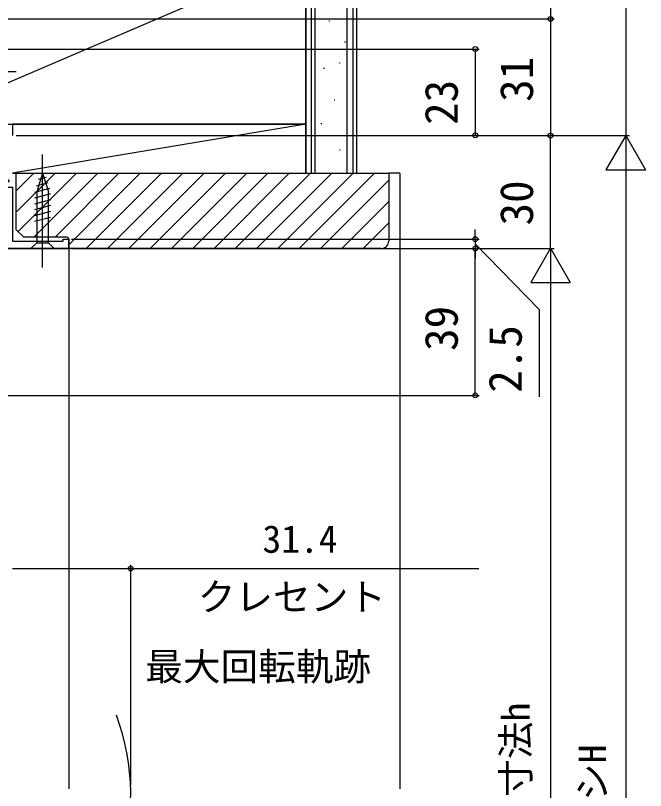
# Model space of a CAD drawing. Units: millimetres, scale not verified. Extents: x -525 to 525, y -783 to 778.
# Drawn here: x -99.5 to 68, y 85.4 to 291.2 of the extents above; entities that cross this region are included whole.
import ezdxf
from ezdxf.enums import TextEntityAlignment as Align

# ---------------------------------------------------------------- set-up
doc = ezdxf.new("R2010")
doc.units = ezdxf.units.MM
doc.header["$LTSCALE"] = 4
for name, color, linetype in [('0-2_YKK_11', 7, 'Continuous'), ('0-4_YKK_12', 2, 'Continuous'), ('0-5_YKK_13', 4, 'Continuous'), ('0-7_YKK_D', 6, 'Continuous'), ('0-9_YSS_K', 3, 'Continuous'), ('0-A_YSS_KE', 3, 'Continuous')]:
    doc.layers.add(name, color=color, linetype=linetype)
doc.styles.add('ＭＳ ゴシック', font='')
doc.styles.get('ＭＳ ゴシック').set_extended_font_data('MS Gothic')

msp = doc.modelspace()

# ---------------------------------------------------------------- linework, layer by layer
at = {"layer": '0-2_YKK_11'}
msp.add_lwpolyline([(-101.999, 249), (-101.999, 248.124), (-101.162, 247.288), (-101.323, 246.9), (-101.999, 246.9), (-101.999, 245.6), (-100.299, 245.6), (-100.299, 231.3), (-86.799, 231.3), (-86.799, 231.8), (-85.299, 231.8), (-85.299, 229.3), (-102.299, 229.3), (-102.299, 244.1), (-103.499, 244.1), (-103.499, 248.5), (-119.999, 248.5), (-119.999, 247.079), (-121.799, 245.279)], dxfattribs=at)
at = {"layer": '0-4_YKK_12'}
for p, q in [((-104.499, 229.3), (-85.299, 229.3)), ((-85.299, 229.3), (-85.299, 85.8))]:
    msp.add_line(p, q, dxfattribs=at)
msp.add_arc((-128.854, 84.3), 60.002, 340.85948, 20.55554, dxfattribs=at)
at = {"layer": '0-5_YKK_13'}
for p, q in [((-134.299, 276.3), (-99.299, 276.3)), ((-92.298, 224.3), (-92.298, 254.3)), ((-92.298, 249.3), (-93.848, 244.384)), ((-92.298, 249.3), (-90.748, 244.384)), ((-91.36, 248.153), (-93.41, 247.604)), ((-90.457, 245.289), (-94.398, 244.233)), ((-90.908, 246.721), (-93.945, 245.908)), ((-90.198, 243.806), (-94.398, 242.68)), ((-93.848, 244.384), (-93.848, 230.85)), ((-90.748, 230.85), (-90.748, 244.384)), ((-90.198, 242.253), (-94.398, 241.127)), ((-90.198, 240.7), (-94.398, 239.574)), ((-90.198, 239.147), (-94.398, 238.021)), ((-90.198, 237.594), (-94.398, 236.469)), ((-95.398, 229.3), (-93.848, 230.85)), ((-93.848, 230.85), (-90.748, 230.85)), ((-89.198, 229.3), (-90.748, 230.85)), ((-95.398, 229.3), (-89.198, 229.3))]:
    msp.add_line(p, q, dxfattribs=at)
at = {"layer": '0-7_YKK_D'}
for p, q in [((62.701, 522.3), (62.701, 259.3)), ((42.701, 313.298), (42.701, 290.298)), ((-126.599, 290.298), (43.701, 290.298)), ((-126.599, 290.298), (43.701, 290.298)), ((42.701, 290.298), (42.701, 259.3)), ((-126.303, 282.3), (23.701, 282.3)), ((22.701, 282.3), (22.701, 259.368)), ((-99.299, 259.3), (63.701, 259.3)), ((42.701, 229.3), (42.701, 259.3)), ((62.701, 259.3), (57.451, 250.207)), ((62.701, 259.3), (67.951, 250.207)), ((62.701, 259.3), (62.701, 241.113)), ((57.451, 250.207), (67.951, 250.207)), ((62.701, 248.8), (62.701, -78.2)), ((22.701, 231.8), (22.701, 234.35)), ((-84.599, 231.8), (23.701, 231.8)), ((22.701, 231.8), (22.701, 229.3)), ((22.701, 231.8), (22.701, 229.3)), ((-84.599, 229.3), (43.701, 229.3)), ((22.701, 190.3), (22.701, 229.3)), ((22.701, 229.3), (22.701, 226.75)), ((42.701, 229.368), (37.451, 220.275)), ((42.701, 229.368), (47.951, 220.275)), ((42.701, 229.368), (42.701, 211.181)), ((37.451, 220.275), (47.951, 220.275)), ((42.701, 218.868), (42.701, -38.2)), ((-105.899, 190.3), (23.701, 190.3)), ((-68.856, 86.8), (-68.856, 145.3))]:
    msp.add_line(p, q, dxfattribs=at)
for points in [[(22.701, 230.55), (39.701, 213.113), (39.701, 189.886)], [(-100.299, 144.3), (-68.856, 144.3), (23.66, 144.3)]]:
    msp.add_lwpolyline(points, dxfattribs=at)
for centre in [(42.701, 290.298), (42.701, 290.298), (22.701, 282.3), (22.701, 259.368), (42.701, 259.3), (42.701, 259.3), (22.701, 231.8), (22.701, 229.3), (22.701, 229.3), (22.701, 190.3), (-68.856, 144.3)]:
    msp.add_circle(centre, 0.637, dxfattribs=at)
at = {"layer": '0-9_YSS_K'}
for p, q in [((-20.808, 249.298), (-20.808, 591.3)), ((-11.308, 249.298), (-11.308, 591.3)), ((-8.803, 249.3), (-8.803, 591.3)), ((-127.303, 262.3), (-22.303, 307.3)), ((-16.197, 289.822), (-15.997, 289.822)), ((-12, 284.227), (-11.8, 284.227)), ((-13.399, 278.632), (-13.199, 278.632)), ((-17.595, 277.233), (-17.395, 277.233)), ((-14.798, 268.841), (-14.598, 268.841)), ((-22.303, 262.3), (-100.299, 249.3)), ((-22.303, 249.298), (-22.303, 262.3)), ((-18.295, 262.547), (-18.095, 262.547)), ((-13.399, 255.553), (-13.199, 255.553)), ((-100.299, 249.3), (-22.303, 249.3)), ((-99.299, 244.609), (-94.607, 249.3)), ((-99.124, 239.126), (-88.95, 249.3)), ((-98.796, 233.798), (-83.294, 249.3)), ((-94.637, 232.3), (-77.637, 249.3)), ((-88.98, 232.3), (-71.98, 249.3)), ((-85.299, 230.325), (-66.323, 249.3)), ((-80.666, 229.3), (-60.666, 249.3)), ((-75.009, 229.3), (-55.009, 249.3)), ((-69.352, 229.3), (-49.352, 249.3)), ((-63.696, 229.3), (-43.696, 249.3)), ((-58.039, 229.3), (-38.039, 249.3)), ((-52.382, 229.3), (-32.382, 249.3)), ((-46.725, 229.3), (-26.725, 249.3)), ((-41.068, 229.3), (-21.068, 249.3)), ((-35.411, 229.3), (-15.411, 249.3)), ((-29.754, 229.3), (-9.754, 249.3)), ((-24.098, 229.3), (-4.098, 249.3)), ((2.701, 249.3), (-0.299, 249.3)), ((2.701, 249.3), (2.701, 85.8)), ((-18.441, 229.3), (-0.299, 247.442)), ((-12.784, 229.3), (-0.299, 241.785)), ((-7.127, 229.3), (-0.299, 236.129))]:
    msp.add_line(p, q, dxfattribs=at)
msp.add_lwpolyline([(-22.303, 262.3), (-100.299, 262.3), (-100.299, 259.3)], dxfattribs=at)
at = {"layer": '0-A_YSS_KE'}
for p, q in [((-22.308, 591.3), (-22.308, 249.298)), ((-19.803, 249.298), (-19.803, 591.3)), ((-9.808, 591.3), (-9.808, 249.298)), ((-99.299, 234.3), (-99.299, 249.3)), ((-99.299, 249.3), (-0.299, 249.3)), ((-22.308, 249.298), (-9.808, 249.298)), ((-0.299, 249.3), (-0.299, 231.3)), ((-97.299, 232.3), (-99.299, 234.3)), ((-85.799, 232.3), (-97.299, 232.3)), ((-85.299, 229.3), (-85.299, 231.8)), ((-2.299, 229.3), (-85.299, 229.3))]:
    msp.add_line(p, q, dxfattribs=at)
msp.add_lwpolyline([(-22.303, 262.3), (-22.303, 307.3), (-127.303, 307.3), (-127.303, 262.3)], close=True, dxfattribs=at)
for centre, radius, start, end in [((-85.799, 231.8), 0.5, 0, 90), ((-85.599, 231.5), 0.3, 0, 90), ((-2.299, 231.3), 2, 270, 0)]:
    msp.add_arc(centre, radius, start, end, dxfattribs=at)

# ---------------------------------------------------------------- texts
at = {"layer": '0-7_YKK_D', "style": 'ＭＳ ゴシック'}
for s, height, p in [('31', 8.798, (40.701, 268.265)), ('23', 8.798, (20.701, 262.141)), ('30', 8.798, (40.701, 235.436)), ('39', 8.798, (20.701, 202.108)), ('2.5', 8.798, (37.701, 191)), ('内法基準寸法h', 7.331, (39.338, 43.697)), ('サッシH', 7.331, (59.679, 62.578))]:
    msp.add_text(s, height=height, rotation=90, dxfattribs=at).set_placement(p, align=Align.BOTTOM_LEFT)
for s, p in [('31.4', (-33.851, 146.3)), ('クレセント', (-51.039, 130.936)), ('最大回転軌跡', (-64.988, 112.395))]:
    msp.add_text(s, height=7.331, dxfattribs=at).set_placement(p, align=Align.BOTTOM_LEFT)

doc.saveas('drawing.dxf')
